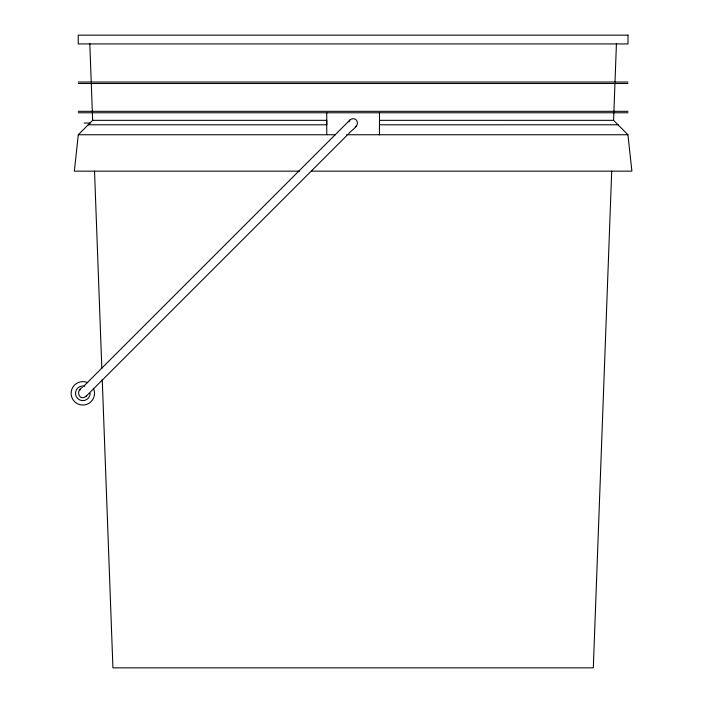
<?xml version="1.0" encoding="UTF-8"?>
<svg xmlns="http://www.w3.org/2000/svg" width="703" height="703" viewBox="0 0 703 703"><rect width="100%" height="100%" fill="white"/><g stroke="black" fill="none" stroke-linecap="round" stroke-linejoin="round"><path stroke-width="1.05" d="M611.707 171.145L593.306 667.85L112.928 667.85L102.243 379.479M311.429 171.145L631.892 171.145L627.937 134.748L613.587 120.336L613.868 112.77M613.921 111.311L614.949 83.481M615.011 82.014L616.434 43.437M88.191 124.791L326.754 124.8L326.754 120.336L92.647 120.336L78.297 134.748L74.342 171.145L299.548 171.145M348.873 121.891C349.619 118.728 353.996 117.559 356.228 119.923C360.797 125.591 351.166 130.117 348.556 133.807M82.479 387.45C75.3 390.139 79.167 401.562 85.933 396.422L347.01 135.345M85.933 396.422L86.636 395.517M83.973 385.965L350.015 119.923M355.314 126.83L356.228 126.136M79.72 390.209L80.634 389.515M78.244 82.014L627.99 82.014M78.244 83.481L627.99 83.481M78.244 111.311L627.99 111.311M78.244 112.77L627.99 112.77M379.479 120.336L613.587 120.336M84.132 123.025L90.432 123.025M618.042 124.791L379.479 124.8L379.479 134.748L379.479 112.77M78.297 134.748L335.542 134.748M346.526 134.748L627.937 134.748M89.799 43.437L91.232 82.014M91.285 83.481L92.313 111.311M92.365 112.77L92.647 120.336M94.527 171.145L101.838 368.513M326.754 112.77L326.754 134.748M90.151 393.32A7.32 7.32 0 0 1 82.189 400.613A7.32 7.32 0 0 1 75.616 392.046A7.32 7.32 0 0 1 84.72 386.246M93.446 388.364A11.714 11.714 0 0 1 84.527 404.91A11.714 11.714 0 0 1 71.231 391.624A11.714 11.714 0 0 1 87.778 382.704M627.99 35.15L78.244 35.15L78.244 43.938L627.99 43.938L627.99 35.15"/></g></svg>
